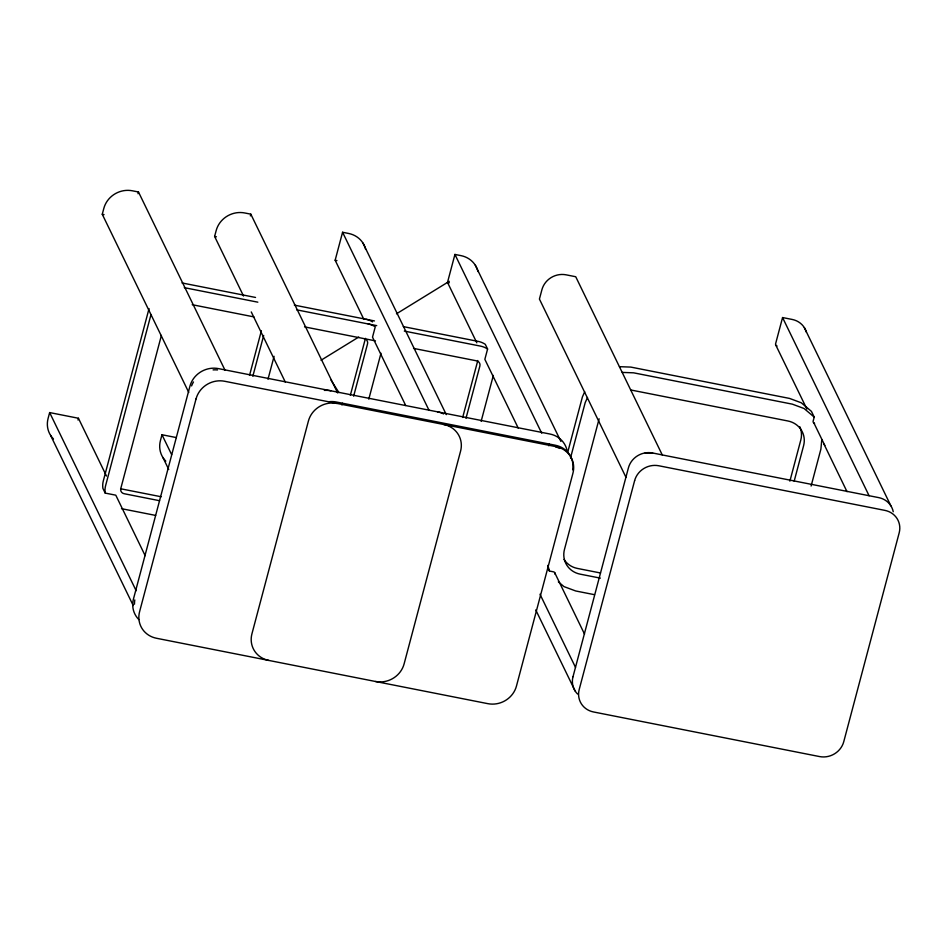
<?xml version="1.0" encoding="UTF-8"?>
<svg xmlns="http://www.w3.org/2000/svg" width="947" height="947" viewBox="0 0 947 947"><rect width="100%" height="100%" fill="white"/><g stroke="black" fill="none" stroke-linecap="round" stroke-linejoin="round"><path stroke-width="1.42" d="M821.795 439.562L820.895 449.127L811.106 486.036M106.49 476.033L78.435 418.254L49.646 412.572L48.084 418.467A23.746 22.231 -25.9 0 0 53.47 438.97M188.773 392.437L102.264 214.282L103.827 208.387A23.746 22.231 -25.9 0 1 132.414 190.797L138.487 191.992L224.995 370.147M77.974 420.006L78.435 418.254M138.013 193.733L138.487 191.992M149.046 308.58L103.341 480.78A20.503 19.189 -25.9 0 0 102.903 488.38L105.2 493.091L115.794 495.186L145.163 555.664M150.999 314.558L105.638 485.503A20.503 19.189 -25.9 0 0 105.2 493.091M161.404 335.416L120.79 488.486A4.664 4.368 -25.9 0 0 124.093 493.707L159.546 500.703M176.379 437.585L161.984 434.744L160.422 440.639A23.746 22.231 -25.9 0 0 165.808 461.142M243.545 296.044L214.614 236.454L216.176 230.559A23.746 22.231 -25.9 0 1 244.752 212.968L250.825 214.164L337.641 392.946M250.363 215.904L250.825 214.164M249.535 375.391L261.384 330.752M252.837 376.279L263.68 335.463M267.989 379.274L274.085 356.309M363.849 319.328L335.155 260.236L342.577 232.264L348.65 233.471A23.746 22.231 -25.9 0 1 365.66 249.392M341.903 404.949L342.364 403.209M350.343 395.29L365.234 339.156A4.664 4.368 -25.9 0 0 365.376 338.351M353.645 396.177L367.531 343.868A4.664 4.368 -25.9 0 0 364.216 338.659M368.797 399.161L380.978 353.243M476.826 342.814L447.505 282.407L454.927 254.435L460.988 255.631A23.746 22.231 -25.9 0 1 478.01 271.552M462.681 417.461L477.584 361.328A4.664 4.368 -25.9 0 0 477.714 360.523M465.983 418.337L479.869 366.039A4.664 4.368 -25.9 0 0 476.554 360.831L413.531 348.389M403.327 326.62L478.176 341.394A20.503 19.189 -25.9 0 1 485.302 344.329L487.587 349.041L484.852 359.339L518.258 428.139M481.135 421.332L493.328 375.414M548.846 445.788L549.319 444.048M567.727 452.252L582.417 396.888L584.713 391.774M570.508 457.981L585.199 402.617L587.495 397.503M599.131 418.811L564.471 549.414A22.124 20.704 -25.9 0 0 580.18 574.154L600.386 578.132M573.006 676.703L628.406 467.889A20.112 18.822 -25.9 0 1 652.613 452.986L645.179 452.903M806.43 332.29A20.112 18.822 -25.9 0 0 792.177 319.447L782.565 317.553L775.617 343.725A2.012 1.882 -25.9 0 0 777.049 345.975M789.881 481.159L800.807 439.988A22.124 20.704 -25.9 0 0 799.789 426.695M794.166 481.206L803.589 445.717A22.124 20.704 -25.9 0 0 787.88 420.977L630.584 389.939M619.468 366.678L630.82 367.093L789.561 398.427L801.304 402.795L811.437 411.377L814.219 417.094L813.165 421.048A2.012 1.882 -25.9 0 0 813.923 423.025L824.837 445.492M321.021 360.251L358.747 337.037M396.473 313.812L449.292 281.306M622.25 372.408L633.602 372.822L792.343 404.156L804.086 408.524L814.219 417.094M102.264 214.282L104.063 214.638M214.614 236.454L216.413 236.809M335.155 260.236L336.954 260.591M447.505 282.407L449.304 282.762M182.013 282.952L255.536 297.453M294.351 305.123L374.444 320.926M184.298 287.663L257.833 302.176M296.648 309.835L376.728 325.638M404.31 331.083L480.46 346.105A20.503 19.189 -25.9 0 1 487.587 349.041M192.217 304.709L253.926 316.89M304.555 326.881L375.45 340.873M652.613 452.986L662.237 454.903M625.955 477.276L539.423 299.074L541.909 289.723A20.112 18.822 -25.9 0 1 566.105 274.831L575.729 276.737L662.261 454.939L878.698 497.613A20.112 18.822 -25.9 0 1 893.246 511.711M600.493 572.982L577.398 568.425A22.124 20.704 -25.9 0 1 564.033 559.44M547.733 567.584L549.402 571.029L553.462 571.822A2.012 1.882 -25.9 0 1 554.895 574.071M161.203 496.761L121.808 488.995A4.664 4.368 -25.9 0 1 120.624 488.581M594.479 594.68L575.717 590.975L563.974 586.607L558.339 581.837M121.5 508.681L155.639 515.417M813.923 423.025L814.598 423.297M331.012 380.126L338.931 392.591M804.334 327.615L890.843 505.757M782.565 317.553L869.097 495.755M775.83 345.158L806.88 409.021M475.335 265.278L560.873 441.409M454.927 254.435L541.731 433.229M554.682 572.639L584.536 634.135M539.991 594.231L575.504 667.386M362.997 243.107L446.286 414.62M535.753 609.915L575.137 691.014M342.577 232.264L429.086 410.43M405.718 405.541L372.514 337.168L375.249 326.869A20.503 19.189 -25.9 0 0 368.123 323.933M251.263 311.942L285.343 382.126M161.984 434.744L171.632 454.607M162.943 457.555L168.732 469.475M49.646 412.572L136.155 590.727M50.593 435.383L133.231 605.571M824.032 444.238L847.02 491.682M547.887 565.371L549.402 571.029M577.54 694.021A20.112 18.822 -25.9 0 1 573.006 676.679M329.828 401.623A23.746 22.231 -25.9 0 1 336.303 402.002L555.38 445.244A23.746 22.231 -25.9 0 1 572.675 469.807M336.99 403.434A23.746 22.231 -25.9 0 0 308.414 421.024L251.926 633.863A23.746 22.231 -25.9 0 0 268.794 660.426M324.371 390.401A23.746 22.231 -25.9 0 1 330.858 390.791M566.945 449.943A23.746 22.231 -25.9 0 0 549.935 434.022L218.52 368.62A23.746 22.231 -25.9 0 0 189.933 386.21L133.444 599.06A23.746 22.231 -25.9 0 0 138.83 619.563M555.605 446.83A23.746 22.231 -25.9 0 1 559.618 448.428M365.826 319.222A20.503 19.189 -25.9 0 1 372.538 321.885M443.729 424.493A23.746 22.231 -25.9 0 1 460.597 451.056L404.109 663.894A23.746 22.231 -25.9 0 1 375.533 681.497M437.597 411.85A23.746 22.231 -25.9 0 1 443.622 413.934M191.602 385.914A23.746 22.231 -25.9 0 1 193.472 381.972M213.087 369.898A23.746 22.231 -25.9 0 1 217.502 369.969M134.51 604.198A23.746 22.231 -25.9 0 1 134.805 599.96M196.065 398.853L139.588 611.691A23.746 22.231 -25.9 0 0 156.456 638.254L487.871 703.668A23.746 22.231 -25.9 0 0 516.458 686.066L572.935 473.228A23.746 22.231 -25.9 0 0 556.067 446.664L224.652 381.262A23.746 22.231 -25.9 0 0 196.065 398.853M634.62 480.662L579.209 689.463A20.112 18.822 -25.9 0 0 593.485 711.955L819.569 756.57A20.112 18.822 -25.9 0 0 843.765 741.679L899.177 532.877A20.112 18.822 -25.9 0 0 884.9 510.386L658.816 465.77A20.112 18.822 -25.9 0 0 634.62 480.662"/></g></svg>
